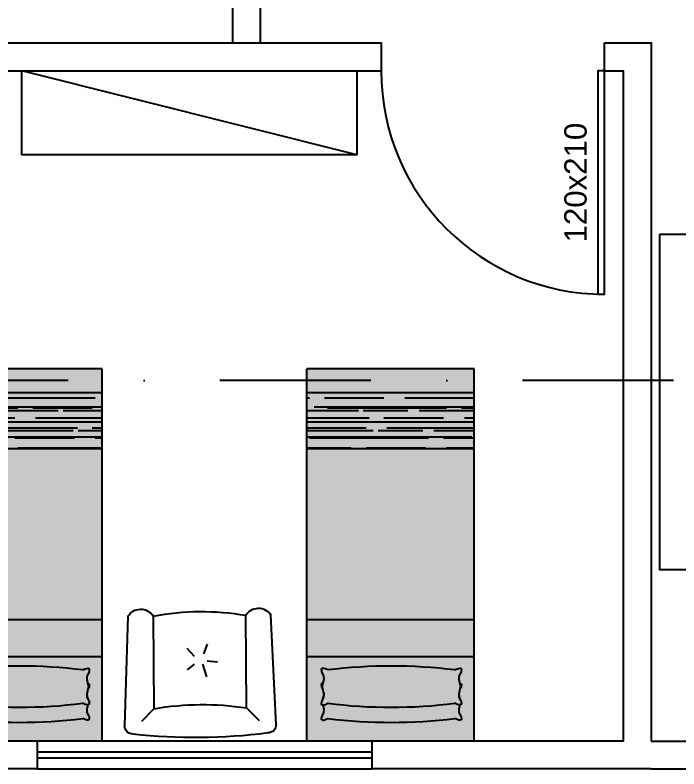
# Model space of a CAD drawing. Header units: centimetres. Extents: x 0 to 1084401, y -139216 to 99734.
# Drawn here: x 910023.4 to 910380.2, y 11583 to 11988 of the extents above; entities that cross this region are included whole.
import ezdxf
from ezdxf.enums import TextEntityAlignment as Align

# ---------------------------------------------------------------- set-up
doc = ezdxf.new("R2010")
doc.units = ezdxf.units.CM
doc.header["$LTSCALE"] = 4
doc.linetypes.add('DASHDOT', pattern=[25.4, 12.7, -6.35, 0, -6.35])
for name, color, linetype in [('0.2', 2, 'Continuous'), ('0.6', 6, 'Continuous'), ('02-CONT', 2, 'Continuous'), ('AIT-LAY-HTC', 254, 'Continuous'), ('AIT-LAY-MOB', 2, 'Continuous'), ('B-CORTE', 4, 'DASHDOT')]:
    doc.layers.add(name, color=color, linetype=linetype)
doc.styles.add('2mm 1-50', font='arial.ttf', dxfattribs={"height": 0.1})

# ---------------------------------------------------------------- blocks, each defined once
blk = doc.blocks.new('1_00e')
blk.add_lwpolyline([(-28.40539012428269, -52.25289090163764), (-25.40539012428269, -52.25289090163764), (-25.40539012428269, 47.74710909836236), (-28.40539012428269, 47.74710909836236)], close=True)
at = {"color": 1}
blk.add_arc((-28.40539012428326, -52.25289090163764), 100, 0, 90, dxfattribs=at)
blk = doc.blocks.new('CAMA-SOLTEIRO')
h = blk.add_hatch()
h.set_pattern_fill('AR-RROOF', color=256, scale=0.08, style=0)
h.set_pattern_definition([(0, (-259.2971654992087, -62.25848343646964), (0.176, 0.08), [1.2, -0.16, 0.4, -0.08]), (0, (-259.1907654992087, -62.21848343646964), (-0.08, 0.1064), [0.24, -0.0264, 0.48, -0.06]), (0, (-259.2571654992087, -62.19048343646964), (0.416, 0.0536), [0.64, -0.112, 0.32, -0.08])])
h.paths.add_polyline_path([(0.4499999999999886, -1.569999999997059), (-0.4500000000000455, -1.569999999997044), (-0.4500000000000455, -1.869999999999941), (0.4499999999999886, -1.869999999999969)])
at = {"layer": 'AIT-LAY-HTC'}
h = blk.add_hatch(color=254, dxfattribs=at)
h.paths.add_polyline_path([(0.4499999999999886, -0.6535763996212509), (-0.4499999999999886, -0.6535763996212509), (-0.4499999999999886, -1.569999999997044), (0.4499999999999886, -1.569999999997044)])
h.paths.add_polyline_path([(0.4499999999999886, -2.131628207280301e-14), (-0.4499999999999886, -7.105427357601002e-15), (-0.4500000000000455, -0.4535763996212623), (0.4499999999999886, -0.4535763996212623)])
h.paths.add_polyline_path([(0.3716982436171747, -0.373121244349754), (0.3723867664295994, -0.3861706267807321), (0.3655536251368972, -0.390699628518469), (0.3589239480322135, -0.390246726289142), (0.3496964401738865, -0.3873305654911334), (0.3375292817262334, -0.3814624037465322, -0.06240135273612517), (-0.3458491167673401, -0.3814624037465322), (-0.3580162752151068, -0.3873305654911476), (-0.3672437830732633, -0.3902467262891278), (-0.3738734601780038, -0.3906996285184547), (-0.3807066014707061, -0.3861706267807179), (-0.3800180786582814, -0.3731212443497398), (-0.3760551388454587, -0.3650755000255188), (-0.3677125645626802, -0.3491925823837292), (-0.367078841438115, -0.3321323483973302), (-0.3724699016728437, -0.3091402599489683), (-0.3738734601780038, -0.3092361431671051), (-0.3807066014707061, -0.3047071414293683), (-0.3800180786582814, -0.2916577589983902), (-0.3760551388454587, -0.2836120146741834), (-0.3731809529210182, -0.2781400276378534), (-0.3671426902825488, -0.2523877149917055), (-0.3671057082908646, -0.2513921359974702), (-0.3671426902825488, -0.2503965570033344), (-0.373180952921075, -0.2246442443571155), (-0.3760551388455156, -0.2191722573209276), (-0.3800180786582814, -0.2111265129965787), (-0.3807066014707061, -0.1980771305656006), (-0.3738734601780038, -0.1935481288278922), (-0.3724699016728437, -0.1936440120460148), (-0.367078841438115, -0.1706519235976387), (-0.3677125645626802, -0.1535916896112397), (-0.3760551388455156, -0.1377087719694785), (-0.3800180786582814, -0.1296630276452575), (-0.3807066014707061, -0.116613645214251), (-0.3738734601780038, -0.1120846434765284), (-0.3672437830733202, -0.1125375457058411), (-0.3580162752149931, -0.1154537065038497), (-0.3458491167673401, -0.1213218682484509, -0.06240135273612597), (0.3375292817262334, -0.1213218682484509), (0.3496964401739433, -0.1154537065038497), (0.3589239480322135, -0.1125375457058553), (0.3655536251368972, -0.1120846434765284), (0.3723867664295994, -0.1166136452142652), (0.3716982436171747, -0.1296630276452575), (0.3677353038042952, -0.1377087719695922), (0.3593927295215735, -0.1535916896112681), (0.3587590063970083, -0.1706519235976671), (0.364150066631737, -0.193644012046029), (0.3655536251368972, -0.193548128827878), (0.3723867664295994, -0.1980771305656006), (0.3716982436171747, -0.2111265129965929), (0.3677353038042384, -0.2191722573211123), (0.3648611178799115, -0.2246442443571297), (0.3588228552414421, -0.250396557003306), (0.358785873249758, -0.251392135997456), (0.3588228552414421, -0.2523877149917482), (0.3648611178799115, -0.2781400276378392), (0.3677353038042952, -0.2836120146742545), (0.3716982436171747, -0.2916577589984044), (0.3723867664295994, -0.3047071414293683), (0.3655536251368972, -0.3092361431670909), (0.364150066631737, -0.3091402599489825), (0.3587590063970083, -0.3321323483973586), (0.3593927295215735, -0.3491925823837292), (0.3677353038044657, -0.3650755000253483)], flags=16)
h.paths.add_polyline_path([(-0.4500000000000455, -1.869999999999926), (-0.4499999999999886, -1.99999999999995), (0.4499999999999886, -1.99999999999995), (0.4499999999999886, -1.869999999999969)])
h = blk.add_hatch(color=252, dxfattribs=at)
edge = h.paths.add_edge_path()
edge.add_line((0.3677353038042384, -0.1377087719696206), (0.3716982436171179, -0.1296630276452433))
edge.add_line((0.3716982436171747, -0.1296630276452433), (0.3723867664295994, -0.1166136452142652))
edge.add_line((0.3723867664295994, -0.1166136452142652), (0.3655536251368972, -0.1120846434765284))
edge.add_line((0.3655536251368972, -0.1120846434765284), (0.3589239480322135, -0.1125375457058411))
edge.add_line((0.3589239480322135, -0.1125375457058553), (0.3496964401739433, -0.1154537065038497))
edge.add_line((0.3496964401739433, -0.1154537065038355), (0.3375292817262334, -0.1213218682484509))
edge.add_ellipse((-0.004159917520553336, -2.848495806804841), major_axis=(1.943480023054445, 1.943480023054444), ratio=0.9999999999999957, start_angle=37.85859147788927, end_angle=52.14140852211052)
edge.add_line((-0.3458491167673401, -0.1213218682484651), (-0.35801627521505, -0.1154537065038497))
edge.add_line((-0.35801627521505, -0.1154537065038497), (-0.3672437830732633, -0.1125375457058553))
edge.add_line((-0.3672437830733202, -0.1125375457058553), (-0.3738734601780607, -0.1120846434765284))
edge.add_line((-0.3738734601780607, -0.1120846434765426), (-0.380706601470763, -0.116613645214251))
edge.add_line((-0.3807066014707061, -0.116613645214251), (-0.3800180786582814, -0.1296630276452433))
edge.add_line((-0.3800180786582814, -0.1296630276452433), (-0.3760551388454587, -0.1377087719697059))
edge.add_line((-0.3760551388454019, -0.1377087719697201), (-0.3677125645626802, -0.1535916896112681))
edge.add_line((-0.3677125645626802, -0.1535916896112681), (-0.367078841438115, -0.1706519235976671))
edge.add_line((-0.367078841438115, -0.1706519235976671), (-0.3724699016728437, -0.1936440120460148))
edge.add_line((-0.3724699016728437, -0.1936440120460148), (-0.3672437830733202, -0.1940010310572049))
edge.add_line((-0.3672437830733202, -0.1940010310572049), (-0.35801627521505, -0.1969171918551993))
edge.add_line((-0.35801627521505, -0.1969171918551993), (-0.3458491167673401, -0.2027853535998148))
edge.add_ellipse((-0.004159917520553336, -2.929959292156191), major_axis=(1.943480023054446, 1.943480023054447), ratio=0.9999999999999976, start_angle=37.85859147788932, end_angle=52.14140852211062, ccw=False)
edge.add_line((0.3375292817262334, -0.2027853535998148), (0.3496964401739433, -0.1969171918551851))
edge.add_line((0.3496964401739433, -0.1969171918551709), (0.3589239480322703, -0.1940010310572049))
edge.add_line((0.3589239480322135, -0.1940010310572049), (0.364150066631737, -0.193644012046029))
edge.add_line((0.364150066631737, -0.193644012046029), (0.3587590063970083, -0.1706519235976671))
edge.add_line((0.3587590063970083, -0.1706519235976671), (0.3593927295215735, -0.1535916896112681))
edge.add_line((0.3593927295215735, -0.1535916896112681), (0.3677353038042952, -0.1377087719696206))
edge = h.paths.add_edge_path()
edge.add_line((0.3585894172769599, -0.2513921359974987), (0.3588228552414421, -0.250396557003306))
edge.add_line((0.3588228552414421, -0.250396557003306), (0.3593927295215735, -0.2350551749626035))
edge.add_line((0.3593927295215735, -0.2350551749626035), (0.367735303804352, -0.2191722573207713))
edge.add_line((0.367735303804352, -0.2191722573207713), (0.3716982436171747, -0.2111265129966071))
edge.add_line((0.3716982436171747, -0.2111265129966071), (0.3723867664295994, -0.198077130565629))
edge.add_line((0.3723867664295994, -0.198077130565629), (0.3655536251368972, -0.1935481288278922))
edge.add_line((0.3655536251368972, -0.193548128827878), (0.3589239480322135, -0.1940010310571907))
edge.add_line((0.3589239480322135, -0.1940010310572049), (0.3496964401739433, -0.1969171918551993))
edge.add_line((0.3496964401739433, -0.1969171918551993), (0.3375292817262334, -0.2027853535998148))
edge.add_ellipse((-0.004159917520553336, -2.929959292156191), major_axis=(1.94348002305446, 1.94348002305446), ratio=0.9999999999999964, start_angle=37.85859147788919, end_angle=52.14140852211058)
edge.add_line((-0.3458491167673401, -0.2027853535998148), (-0.3580162752149931, -0.1969171918552135))
edge.add_line((-0.3580162752149931, -0.1969171918552135), (-0.3672437830733202, -0.1940010310571907))
edge.add_line((-0.3672437830733202, -0.1940010310571907), (-0.3738734601780038, -0.1935481288278638))
edge.add_line((-0.3738734601780038, -0.193548128827878), (-0.3807066014707061, -0.1980771305656006))
edge.add_line((-0.3807066014707061, -0.1980771305656006), (-0.3800180786582814, -0.2111265129965929))
edge.add_line((-0.3800180786582814, -0.2111265129965929), (-0.376055138845345, -0.2191722573210413))
edge.add_line((-0.376055138845345, -0.2191722573210413), (-0.3677125645626802, -0.2350551749625893))
edge.add_line((-0.3677125645626802, -0.2350551749626035), (-0.3671426902825488, -0.250396557003306))
edge.add_line((-0.3671426902825488, -0.2503965570032918), (-0.3669092523180666, -0.2513921359974702))
edge.add_line((-0.3669092523180666, -0.2513921359974702), (-0.3732120659238944, -0.278272720073609))
edge.add_line((-0.3732120659238944, -0.278272720073609), (-0.3759659441697067, -0.2921238786731593))
edge.add_line((-0.3759659441697067, -0.2921238786731593), (-0.3732120659238944, -0.3059750372728232))
edge.add_line((-0.3732120659238944, -0.3059750372728232), (-0.367078841438115, -0.3321323483973302))
edge.add_line((-0.367078841438115, -0.3321323483973302), (-0.3677125645626802, -0.3491925823837292))
edge.add_line((-0.3677125645626802, -0.3491925823837292), (-0.3760551388454587, -0.3650755000255756))
edge.add_line((-0.3760551388454587, -0.3650755000255756), (-0.3800180786582814, -0.3731212443497398))
edge.add_line((-0.3800180786582814, -0.3731212443497398), (-0.3807066014707061, -0.3861706267807179))
edge.add_line((-0.3807066014707061, -0.3861706267807179), (-0.3738734601780607, -0.3906996285184547))
edge.add_line((-0.3738734601780607, -0.390699628518469), (-0.3672437830733202, -0.390246726289142))
edge.add_line((-0.3672437830733202, -0.3902467262891278), (-0.35801627521505, -0.3873305654911192))
edge.add_line((-0.3580162752149931, -0.3873305654911192), (-0.3458491167673401, -0.381462403746518))
edge.add_ellipse((-0.004159917520553336, 2.345711534809816), major_axis=(1.943480023054408, 1.943480023054407), ratio=0.9999999999999963, start_angle=217.8585914778892, end_angle=232.1414085221106)
edge.add_line((0.3375292817262334, -0.3814624037465322), (0.3496964401739433, -0.3873305654911476))
edge.add_line((0.3496964401739433, -0.3873305654911476), (0.3589239480321567, -0.390246726289142))
edge.add_line((0.3589239480321567, -0.390246726289142), (0.3655536251368403, -0.3906996285184832))
edge.add_line((0.3655536251368972, -0.390699628518469), (0.3723867664295994, -0.3861706267807321))
edge.add_line((0.3723867664295994, -0.3861706267807321), (0.3716982436171747, -0.373121244349754))
edge.add_line((0.3716982436171747, -0.3731212443497398), (0.3677353038042384, -0.3650755000254762))
edge.add_line((0.3677353038042384, -0.3650755000254762), (0.3593927295215735, -0.3491925823837292))
edge.add_line((0.3593927295215735, -0.3491925823837292), (0.3587590063970083, -0.3321323483973302))
edge.add_line((0.3587590063970083, -0.3321323483973444), (0.3648922308827878, -0.3059750372727663))
edge.add_line((0.3648922308827878, -0.3059750372727521), (0.3676461091286001, -0.2921238786731735))
edge.add_line((0.3676461091286001, -0.2921238786731735), (0.3648922308827878, -0.2782727200736659))
edge.add_line((0.3648922308827878, -0.2782727200736659), (0.3585894172769599, -0.2513921359974987))
for points in [[(0.4499999999999886, -0.6535763996212509), (0.4499999999999886, -0.4535763996212623), (-0.4499999999999886, -0.4535763996212623), (-0.4499999999999886, -0.6535763996212509)], [(-0.4499999999999886, -1.569999999997044), (0.4499999999999886, -1.569999999997044), (0.4499999999999886, -1.869999999999955), (-0.4499999999999886, -1.869999999999955)]]:
    blk.add_hatch(color=252, dxfattribs=at).paths.add_polyline_path(points)
for p, q in [((-0.4500000000000455, 7.105427357601002e-15), (0.4499999999999886, -7.105427357601002e-15)), ((-0.4500000000000455, 7.105427357601002e-15), (-0.4499999999999886, -1.99999999999995)), ((0.4499999999999886, -7.105427357601002e-15), (0.4499999999999886, -1.99999999999995)), ((0.4499999999999886, -0.05000000000000426), (0.4499999999999886, -1.949999999999953)), ((0.4499999999999886, -0.4535763996212623), (-0.4499999999999886, -0.4535763996212623)), ((0.4499999999999886, -0.6535763996212509), (-0.4499999999999886, -0.6535763996212509)), ((-0.4499999999999886, -1.569999999997044), (0.4499999999999886, -1.569999999997044)), ((-0.4499999999999886, -1.869999999999941), (0.4499999999999886, -1.869999999999955)), ((-0.4499999999999886, -1.99999999999995), (0.4499999999999886, -1.99999999999995))]:
    blk.add_line(p, q)
for points in [[(-0.3724699016728437, -0.1936440120460148), (-0.367078841438115, -0.1706519235976529), (-0.3677125645626802, -0.1535916896112539), (-0.3760551388454587, -0.1377087719695353), (-0.3800180786582814, -0.1296630276452433), (-0.3807066014707061, -0.1166136452142652), (-0.3738734601780038, -0.1120846434765284), (-0.3672437830733202, -0.1125375457058553), (-0.35801627521505, -0.1154537065038497), (-0.3458491167673401, -0.1213218682484651)], [(0.364150066631737, -0.1936440120460148), (0.3587590063970083, -0.1706519235976671), (0.3593927295215735, -0.1535916896112539), (0.3677353038042952, -0.1377087719695496), (0.3716982436171747, -0.1296630276452575), (0.3723867664295994, -0.1166136452142652), (0.3655536251368972, -0.1120846434765284), (0.3589239480322135, -0.1125375457058553), (0.3496964401739433, -0.1154537065038497), (0.3375292817262334, -0.1213218682484651)], [(-0.3458491167673401, -0.3814624037465322), (-0.35801627521505, -0.3873305654911476), (-0.3672437830733202, -0.3902467262891278), (-0.3738734601780038, -0.3906996285184547), (-0.3807066014707061, -0.3861706267807179), (-0.3800180786582814, -0.3731212443497398), (-0.3760551388454587, -0.3650755000254478), (-0.3677125645626802, -0.3491925823837292), (-0.367078841438115, -0.3321323483973302), (-0.3732120659238944, -0.3059750372727663), (-0.3759659441697067, -0.2921238786731593), (-0.3732120659238944, -0.2782727200735664), (-0.367078841438115, -0.2521154089490025), (-0.3677125645626802, -0.2350551749626035), (-0.3760551388454587, -0.219172257320885), (-0.3800180786582814, -0.2111265129965929), (-0.3807066014707061, -0.1980771305656148), (-0.3738734601780038, -0.193548128827878), (-0.3672437830733202, -0.1940010310572049), (-0.35801627521505, -0.1969171918551993), (-0.3458491167673401, -0.2027853535998148)], [(0.3375292817262334, -0.3814624037465322), (0.3496964401739433, -0.3873305654911476), (0.3589239480322135, -0.390246726289142), (0.3655536251368972, -0.390699628518469), (0.3723867664295994, -0.3861706267807321), (0.3716982436171747, -0.373121244349754), (0.3677353038042952, -0.365075500025462), (0.3593927295215735, -0.3491925823837434), (0.3587590063970083, -0.3321323483973444), (0.3648922308827878, -0.3059750372727805), (0.3676461091286001, -0.2921238786731735), (0.3648922308827878, -0.2782727200735806), (0.3587590063970083, -0.2521154089490167), (0.3593927295215735, -0.2350551749626035), (0.3677353038042952, -0.219172257320885), (0.3716982436171747, -0.2111265129966071), (0.3723867664295994, -0.1980771305656148), (0.3655536251368972, -0.193548128827878), (0.3589239480322135, -0.1940010310572049), (0.3496964401739433, -0.1969171918551993), (0.3375292817262334, -0.2027853535998148)], [(-0.3671426902825488, -0.2523877149916771), (-0.367078841438115, -0.2506688630459806), (-0.373180952921075, -0.2246442443571155)], [(0.3588228552414421, -0.2523877149916913), (0.3587590063970083, -0.2506688630459948), (0.3648611178799115, -0.2246442443571155)], [(-0.3724699016728437, -0.3091402599489825), (-0.3738734601780038, -0.3092361431671051), (-0.3807066014707061, -0.3047071414293683), (-0.3800180786582814, -0.2916577589983902), (-0.3760551388454587, -0.2836120146740981), (-0.373180952921075, -0.2781400276378818)], [(0.364150066631737, -0.3091402599489825), (0.3655536251368972, -0.3092361431671051), (0.3723867664295994, -0.3047071414293825), (0.3716982436171747, -0.2916577589983902), (0.3677353038042952, -0.2836120146740981), (0.3648611178799115, -0.2781400276378818)]]:
    blk.add_lwpolyline(points)
for centre, radius, start, end in [((-0.004159917520553336, -2.848495806804841), 2.748495806804713, 82.85859147788834, 97.14140852211166), ((-0.004159917520553336, -2.929959292156191), 2.748495806804713, 82.85859147788834, 97.14140852211166), ((-0.004159917520553336, 2.345711534809816), 2.748495806804664, 262.8585914778884, 277.1414085221116)]:
    blk.add_arc(centre, radius, start, end)
blk = doc.blocks.new('Poltrona08')
for p, q in [((-49.37355434940944, -15.72616752609145), (-49.37355434940944, 39.27383247390898)), ((5.626445650590281, 39.27383247390898), (5.626445650590281, -15.72616752609145)), ((-20.37521952551106, 13.07900181849368), (-18.02898095166735, 20.58190801911918)), ((-29.2909328934294, 16.36152345113095), (-25.06770044392762, 13.07900181849368)), ((-17.55973248275292, 11.20327594779246), (-11.45950615759236, 11.67220877437826)), ((-25.06770044392762, 8.389687141740989), (-29.2909328934294, 3.700372464987946)), ((-19.43672258768149, 6.982894097625572), (-17.27983121032299, 1.207633293280477))]:
    blk.add_line(p, q)
for points in [[(-64.37355434940893, -15.72616752609145), (-66.8735543494095, 49.27383247390912)], [(23.12644565059071, 49.27383247390912), (20.62644565059085, -15.72616752609145)], [(-49.37355434940943, 39.27383247390898), (-56.87355434940936, 46.77383247390891)], [(5.626445650590281, 39.27383247390898), (13.12644565059021, 46.77383247390891)]]:
    blk.add_lwpolyline(points)
for centre, radius, start, end in [((-61.87355434940979, 49.27383247390912), 4.999999999999893, 89.99999999999795, 179.9999999999999), ((-21.87355434940922, -276.1504985630796), 332.8366544436498, 83.0975626029274, 96.90243739707266), ((18.12644565059099, 49.27383247390912), 4.999999999999893, 0, 90.00000000000203), ((-21.87355434940922, 208.7364681285423), 171.6794538755731, 260.782525588539, 279.2174744114608), ((-56.87355434940866, -11.05950085942512), 8.833333333333096, 211.8907918018441, 328.1092081981547), ((-21.87355434940887, 134.2738324739405), 152.5000000000315, 259.6111421845325, 280.3888578154674), ((13.12644565059056, -11.05950085942476), 8.833333333333284, 211.8907918018461, 328.1092081981539)]:
    blk.add_arc(centre, radius, start, end)

msp = doc.modelspace()

# ---------------------------------------------------------------- linework, layer by layer
at = {"layer": '0.2'}
for p, q in [((910207.0481354666, 11913.01251930817), (910027.0481354666, 11958.01251930817)), ((910215.2346801863, 11598.01251930816), (910035.2346801863, 11598.01251930816)), ((910215.2346801863, 11592.01251930816), (910035.2346801863, 11592.01251930816)), ((910035.2346801863, 11589.01251930816), (910215.2346801863, 11589.01251930816)), ((910035.2346801863, 11583.01251930816), (910215.2346801863, 11583.01251930816))]:
    msp.add_line(p, q, dxfattribs=at)
for points in [[(910027.0481354666, 11958.01251930817), (910207.0481354666, 11958.01251930817), (910207.0481354666, 11913.01251930817), (910027.0481354666, 11913.01251930817)], [(910369.7088715008, 11870.07001700319), (910369.7088715008, 11690.07001700319), (910414.7088715008, 11690.07001700319), (910414.7088715008, 11870.07001700319)]]:
    msp.add_lwpolyline(points, close=True, dxfattribs=at)
at = {"layer": '0.6'}
for p, q in [((910140.234680186, 12123.01251930817), (910140.234680186, 11973.01251930816)), ((910155.234680186, 12123.01251930817), (910155.234680186, 11973.01251930816)), ((910340.2346801863, 11958.01251930816), (910340.2346801863, 11973.01251930816)), ((910035.2346801863, 11598.01251930816), (910035.2346801863, 11583.01251930816)), ((910215.2346801863, 11598.01251930816), (910215.2346801863, 11583.01251930816))]:
    msp.add_line(p, q, dxfattribs=at)
for points in [[(909670.2346801863, 11973.01251930816), (910220.2346801863, 11973.01251930816), (910220.2346801863, 11958.01251930816)], [(910340.2346801863, 11973.01251930816), (910365.2346801863, 11973.01251930816), (910365.2346801863, 11598.01251930816)], [(909900.2346801863, 11948.01251930816), (909900.2346801863, 11958.01251930816), (910220.2346801863, 11958.01251930816)], [(910340.2346801863, 11958.01251930816), (910350.2346801863, 11958.01251930816), (910350.2346801863, 11598.01251930816), (910215.2346801863, 11598.01251930816)], [(910035.2346801863, 11598.01251930816), (909900.2346801863, 11598.01251930816)], [(910365.2346801863, 11598.01251930816), (910477.7346801863, 11598.01251930816)], [(910035.2346801863, 11583.01251930816), (909885.2346801863, 11583.01251930816)], [(910365.2346801863, 11583.01251930816), (910215.2346801863, 11583.01251930816)], [(910365.2346801863, 11583.01251930816), (910477.7346801863, 11583.01251930816)]]:
    msp.add_lwpolyline(points, dxfattribs=at)
at = {"layer": 'B-CORTE', "ltscale": 1.6}
msp.add_line((913793.2125947423, 11791.69509158889), (900484.8674224017, 11791.69509158889), dxfattribs=at)

# ---------------------------------------------------------------- block references
at = {"layer": '0.2', "xscale": -0.904434194830291, "yscale": 0.904434194830291, "zscale": 0.904434194830291, "rotation": 180.4861929394355}
msp.add_blockref('Poltrona08', (910142.4422041585, 11651.26704231726), dxfattribs=at)
at = {"layer": '02-CONT', "xscale": 1.2, "yscale": 1.2, "zscale": 1.2, "rotation": 180}
msp.add_blockref('1_00e', (910306.1482120372, 11895.3090502262), dxfattribs=at)
at = {"layer": 'AIT-LAY-MOB', "ltscale": 3, "xscale": 99.99999651281604, "yscale": 99.99999651281604, "zscale": 99.99999651281604, "rotation": 179.999964036215}
for p in [(910025.2346754785, 11598.01249106228), (910225.2346817555, 11598.01254755406)]:
    msp.add_blockref('CAMA-SOLTEIRO', p, dxfattribs=at)

# ---------------------------------------------------------------- texts
at = {"layer": '02-CONT', "style": '2mm 1-50'}
msp.add_text('120x210', height=12, rotation=90, dxfattribs=at).set_placement((910324.6346801863, 11898.01251930816), align=Align.MIDDLE_CENTER)

doc.saveas('drawing.dxf')
